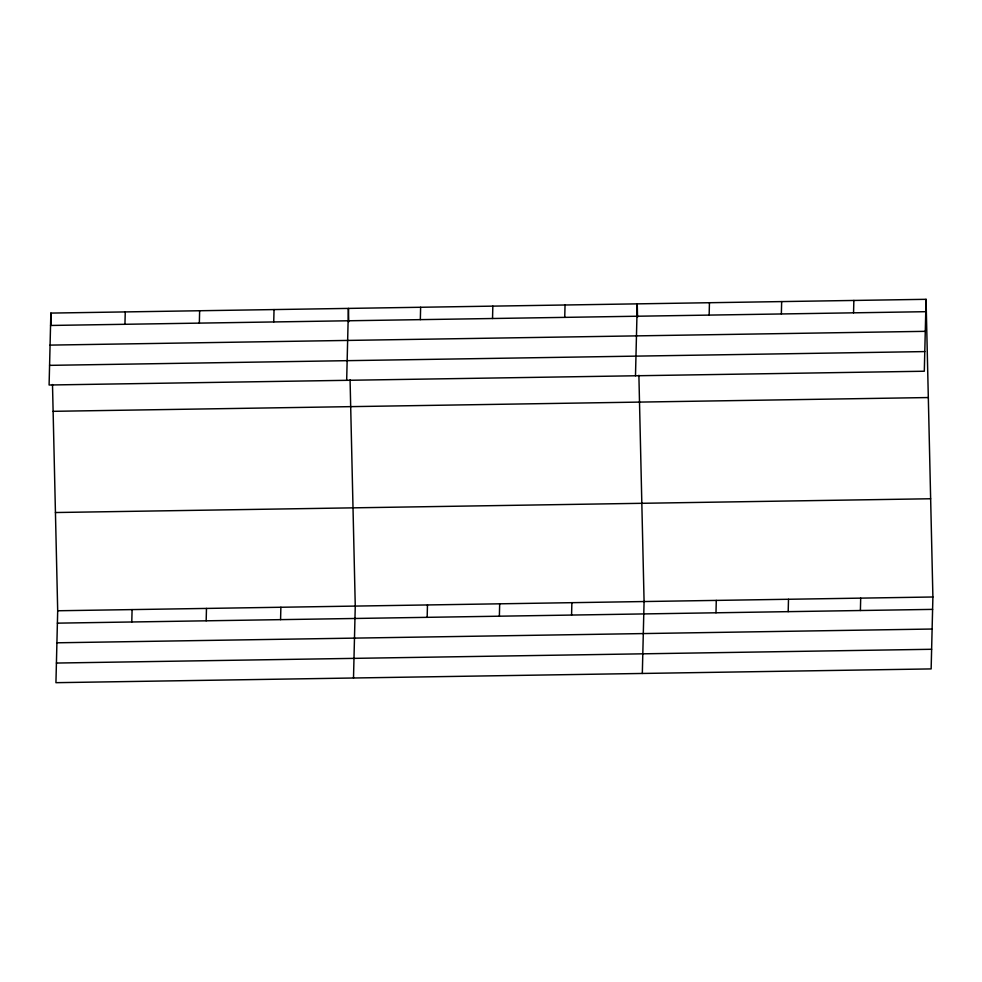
<?xml version="1.0" encoding="UTF-8"?>
<svg xmlns="http://www.w3.org/2000/svg" width="982" height="982" viewBox="0 0 982 982"><rect width="100%" height="100%" fill="white"/><g stroke="black" fill="none" stroke-linecap="round" stroke-linejoin="round"><path stroke-width="1.47" d="M50.855 313.086L49.1 385.005L924.308 371.233L926.063 299.314L50.855 313.086L51.125 324.993M52.5 384.527L57.693 610.767L55.937 682.686L931.145 668.914L932.9 596.995L926.063 299.314M124.947 324.293L125.254 311.908M131.784 621.987L132.091 609.601M199.346 323.115L199.641 310.742M206.171 620.808L206.478 608.435M273.733 321.949L274.039 309.563M280.57 619.642L280.877 607.257M346.671 380.316L348.426 308.397L348.733 321.789M353.508 678.01L355.263 606.09L350.071 379.838M420.333 319.641L420.627 307.256M427.17 617.334L427.465 604.949M492.534 318.512L492.841 306.126M499.372 616.193L499.678 603.82M564.736 317.37L565.043 304.985M571.573 615.063L571.88 602.678M635.489 375.775L637.244 303.855L637.551 317.247M642.326 673.468L644.082 601.549L638.889 375.296M709.151 315.099L709.446 302.714M715.988 612.793L716.283 600.407M781.353 313.958L781.66 301.584M788.19 611.651L788.497 599.265M853.554 312.828L853.861 300.443M860.392 610.522L860.698 598.136M50.561 325.459L925.756 311.687M50.07 345.112L925.277 331.339M49.579 365.353L924.786 351.581M53.114 411.323L928.321 397.55M55.434 512.53L930.641 498.758M57.693 610.767L932.9 596.995M57.386 623.153L932.593 609.38M56.907 642.805L932.114 629.032M56.416 663.046L931.623 649.274"/></g></svg>
